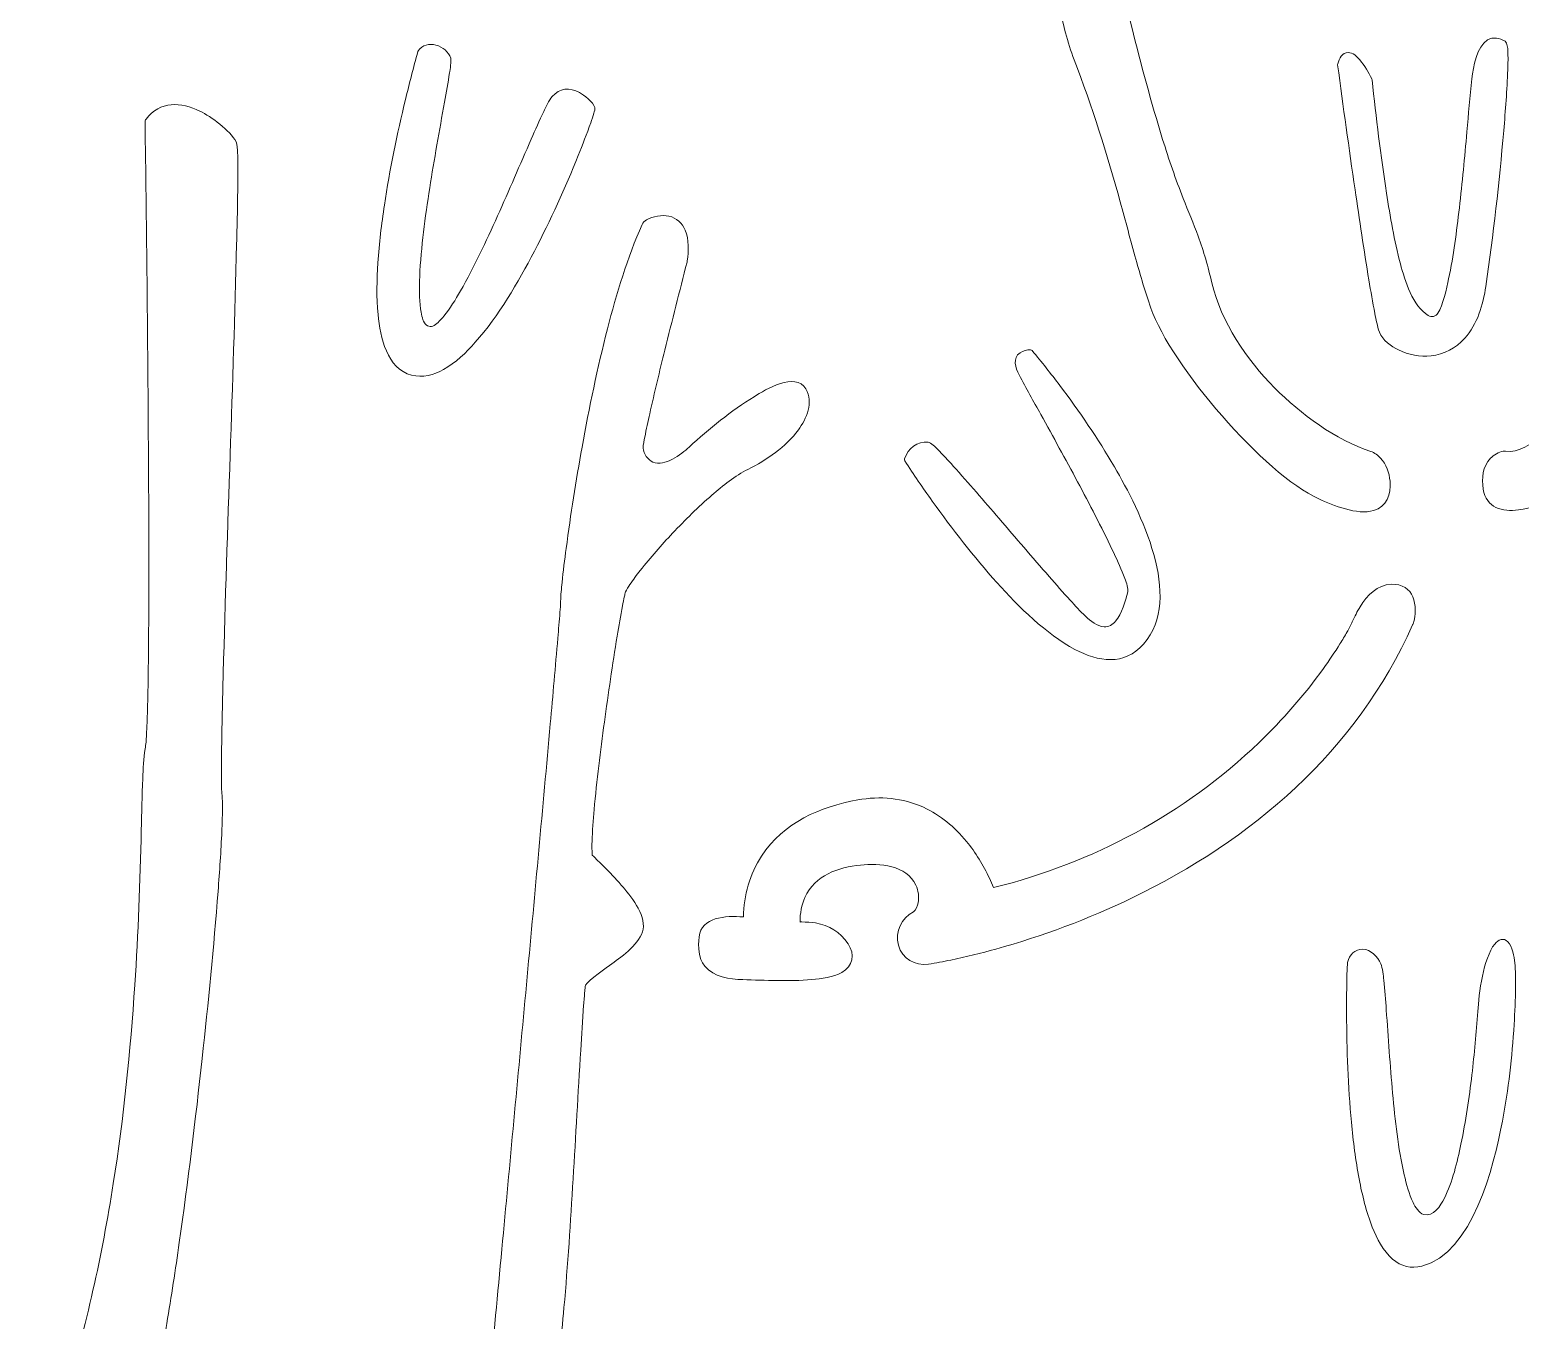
# Model space of a CAD drawing. Header units: millimetres. Extents: x -347 to 341, y -476 to 479.
# Drawn here: x -274.1 to -3.3, y -156.6 to 77.8 of the extents above; entities that cross this region are included whole.
import ezdxf

# ---------------------------------------------------------------- set-up
doc = ezdxf.new("R2010")
doc.units = ezdxf.units.MM
doc.header["$MEASUREMENT"] = 0
doc.layers.add('Layer 1', color=7, linetype='Continuous')

msp = doc.modelspace()

# ---------------------------------------------------------------- linework, layer by layer
at = {"layer": 'Layer 1', "color": 250, "lineweight": 9}
for points, knots in [([(49.1894, 209.4823), (50.701, 212.0393), (53.1445, 212.8694), (55.8336, 211.8998), (56.9492, 211.4977), (58.2101, 210.7267), (59.1011, 209.9057), (59.5579, 209.4837), (59.7566, 208.8995), (59.664, 208.2741), (57.852, 196.0679), (55.9609, 183.8694), (54.0611, 171.6798), (49.2806, 141.0073), (44.3392, 110.3605), (39.2462, 79.7394), (36.7406, 64.6799), (33.5169, 49.4369), (28.8672, 34.9197), (26.02, 26.0263), (22.496, 16.9403), (17.8523, 8.8818), (14.6074, 3.2498), (9.0711, -4.6374), (2.9749, -7.3187), (0.9247, -8.2188), (-1.3975, -9.0855), (-3.6146, -9.3858), (-6.4996, -9.7791), (-9.5195, -9.0355), (-10.0432, -5.5902), (-10.3436, -3.613), (-10.1449, -1.4807), (-8.7215, 0.0036), (-8.1218, 0.6242), (-7.2372, 1.1449), (-6.3841, 1.2723), (-6.2402, 1.2935), (-6.1141, 1.2983), (-5.9685, 1.2814), (3.4425, 0.3252), (12.1156, 24.4721), (14.5074, 31.2757), (18.303, 42.0751), (21.3607, 53.2842), (24.1032, 64.4174), (27.2309, 77.1277), (29.9507, 89.9606), (32.4503, 102.8193), (37.1183, 126.8388), (41.0352, 151.0674), (44.5031, 175.3068), (46.0935, 186.4234), (47.6294, 197.5961), (48.9451, 208.7522), (48.9772, 209.0238), (49.0529, 209.2485), (49.1894, 209.4823)], [0, 0, 0, 0, 0.05263158, 0.05263158, 0.05263158, 0.10526316, 0.10526316, 0.10526316, 0.15789474, 0.15789474, 0.15789474, 0.21052632, 0.21052632, 0.21052632, 0.26315789, 0.26315789, 0.26315789, 0.31578947, 0.31578947, 0.31578947, 0.36842105, 0.36842105, 0.36842105, 0.42105263, 0.42105263, 0.42105263, 0.47368421, 0.47368421, 0.47368421, 0.52631579, 0.52631579, 0.52631579, 0.57894737, 0.57894737, 0.57894737, 0.63157895, 0.63157895, 0.63157895, 0.68421053, 0.68421053, 0.68421053, 0.73684211, 0.73684211, 0.73684211, 0.78947368, 0.78947368, 0.78947368, 0.84210526, 0.84210526, 0.84210526, 0.89473684, 0.89473684, 0.89473684, 0.94736842, 0.94736842, 0.94736842, 1, 1, 1, 1]), ([(-85.3506, 176.0461), (-85.2185, 172.5903), (-85.0303, 169.1302), (-84.833, 165.6775), (-84.3536, 157.2865), (-83.7511, 148.8942), (-83.0254, 140.5215), (-82.1013, 129.8877), (-80.9769, 119.2566), (-79.5122, 108.6864), (-78.107, 98.5503), (-76.4028, 88.2503), (-73.9033, 78.3386), (-72.1791, 71.5032), (-70.3654, 64.6559), (-68.2787, 57.9313), (-67.1496, 54.3009), (-65.9326, 50.7164), (-64.5426, 47.182), (-63.6472, 44.9054), (-62.6742, 42.6549), (-61.8275, 40.354), (-60.8074, 37.5831), (-60.0229, 34.7798), (-59.3462, 31.8978), (-57.6541, 24.6863), (-52.9814, 17.9343), (-47.9383, 12.8108), (-43.2061, 8.009), (-36.8079, 3.3029), (-30.4414, 1.2435), (-29.8025, 1.0357), (-29.1379, 0.5303), (-28.6811, 0.0431), (-27.6189, -1.0952), (-27.1073, -2.6112), (-26.9631, -4.1698), (-26.7431, -6.5842), (-27.5459, -8.7804), (-29.9755, -9.5014), (-32.8896, -10.3663), (-37.2907, -8.5635), (-39.9251, -7.3704), (-49.8247, -2.8906), (-66.7127, 16.7734), (-70.4279, 27.3024), (-71.4537, 30.2088), (-72.3173, 33.1847), (-73.1458, 36.1563), (-74.1141, 39.6346), (-75.0368, 43.1252), (-75.9974, 46.6066), (-78.4152, 55.3587), (-81.0816, 63.9183), (-84.3536, 72.3715), (-85.5753, 75.5296), (-86.419, 79.0579), (-87.1309, 82.3772), (-88.1036, 86.8978), (-88.8699, 91.4902), (-89.5557, 96.069), (-91.186, 106.9822), (-92.3651, 118.0275), (-93.3544, 129.0224), (-94.2771, 139.2558), (-95.0329, 149.5331), (-95.5506, 159.7952), (-95.734, 163.4391), (-95.8935, 167.0952), (-95.9617, 170.7449), (-95.9844, 171.994), (-95.9982, 173.2492), (-95.977, 174.4979), (-95.9634, 175.3085), (-95.9465, 176.163), (-95.8496, 176.9671), (-95.6401, 178.7108), (-95.2151, 180.6749), (-94.3302, 182.1953), (-93.5517, 183.5295), (-92.3134, 184.5948), (-90.7336, 184.4901), (-87.3069, 184.2641), (-85.8909, 179.1268), (-85.381, 176.3099), (-85.3628, 176.216), (-85.355, 176.1386), (-85.3506, 176.0461)], [0, 0, 0, 0, 0.03448276, 0.03448276, 0.03448276, 0.06896552, 0.06896552, 0.06896552, 0.10344828, 0.10344828, 0.10344828, 0.13793103, 0.13793103, 0.13793103, 0.17241379, 0.17241379, 0.17241379, 0.20689655, 0.20689655, 0.20689655, 0.24137931, 0.24137931, 0.24137931, 0.27586207, 0.27586207, 0.27586207, 0.31034483, 0.31034483, 0.31034483, 0.34482759, 0.34482759, 0.34482759, 0.37931034, 0.37931034, 0.37931034, 0.4137931, 0.4137931, 0.4137931, 0.44827586, 0.44827586, 0.44827586, 0.48275862, 0.48275862, 0.48275862, 0.51724138, 0.51724138, 0.51724138, 0.55172414, 0.55172414, 0.55172414, 0.5862069, 0.5862069, 0.5862069, 0.62068966, 0.62068966, 0.62068966, 0.65517241, 0.65517241, 0.65517241, 0.68965517, 0.68965517, 0.68965517, 0.72413793, 0.72413793, 0.72413793, 0.75862069, 0.75862069, 0.75862069, 0.79310345, 0.79310345, 0.79310345, 0.82758621, 0.82758621, 0.82758621, 0.86206897, 0.86206897, 0.86206897, 0.89655172, 0.89655172, 0.89655172, 0.93103448, 0.93103448, 0.93103448, 0.96551724, 0.96551724, 0.96551724, 1, 1, 1, 1]), ([(-202.4288, 24.6194), (-202.8022, 25.2752), (-203.0282, 26.3844), (-203.1329, 27.1477), (-203.3955, 29.0752), (-203.3651, 31.0828), (-203.2802, 33.0256), (-203.0434, 38.4129), (-202.2771, 43.7884), (-201.45, 49.1078), (-200.6381, 54.3252), (-199.6955, 59.5203), (-198.7653, 64.7194), (-198.448, 66.4922), (-198.125, 68.2647), (-197.8517, 70.0493), (-197.7696, 70.5791), (-197.4875, 72.2103), (-197.6439, 72.6962), (-198.3784, 74.9832), (-202.0646, 76.2381), (-203.5367, 74.027), (-203.5654, 73.9814), (-203.5806, 73.9527), (-203.5958, 73.8997), (-204.4199, 71.019), (-205.15, 68.1099), (-205.8524, 65.1962), (-207.3793, 58.8584), (-208.7088, 52.4602), (-209.6863, 46.0072), (-210.2127, 42.5379), (-210.636, 39.0461), (-210.8668, 35.5373), (-211.0732, 32.4079), (-211.1384, 29.2286), (-210.8424, 26.1023), (-210.4509, 21.9968), (-209.2443, 16.2605), (-204.7463, 15.104), (-202.7309, 14.5833), (-200.7337, 15.1283), (-198.94, 16.1223), (-196.7695, 17.3271), (-194.8257, 19.2), (-193.1715, 21.0772), (-188.9144, 25.8989), (-185.4377, 31.9008), (-182.4418, 37.6361), (-179.4946, 43.2742), (-176.8555, 49.0909), (-174.4698, 55.0067), (-173.6761, 56.9721), (-172.9065, 58.9479), (-172.2023, 60.9542), (-171.9959, 61.537), (-171.7942, 62.1242), (-171.6165, 62.7192), (-171.5452, 62.9635), (-171.3722, 63.4646), (-171.4556, 63.7284), (-171.7655, 64.6921), (-173.4058, 65.9837), (-174.2468, 66.4375), (-176.0132, 67.392), (-177.8343, 67.2994), (-179.2138, 65.7121), (-179.7889, 65.0502), (-180.3474, 63.8149), (-180.7359, 63.0108), (-181.5326, 61.3519), (-182.2732, 59.6659), (-183.0138, 57.9782), (-185.0535, 53.3281), (-187.0416, 48.6524), (-189.1299, 44.0236), (-191.2136, 39.4072), (-193.3476, 34.7876), (-195.865, 30.4047), (-196.7725, 28.8231), (-197.7409, 27.2298), (-198.8883, 25.8229), (-199.3434, 25.2644), (-200.0492, 24.4964), (-200.6486, 24.1352), (-201.2679, 23.7605), (-202.0646, 23.9791), (-202.4288, 24.6194)], [0, 0, 0, 0, 0.03448276, 0.03448276, 0.03448276, 0.06896552, 0.06896552, 0.06896552, 0.10344828, 0.10344828, 0.10344828, 0.13793103, 0.13793103, 0.13793103, 0.17241379, 0.17241379, 0.17241379, 0.20689655, 0.20689655, 0.20689655, 0.24137931, 0.24137931, 0.24137931, 0.27586207, 0.27586207, 0.27586207, 0.31034483, 0.31034483, 0.31034483, 0.34482759, 0.34482759, 0.34482759, 0.37931034, 0.37931034, 0.37931034, 0.4137931, 0.4137931, 0.4137931, 0.44827586, 0.44827586, 0.44827586, 0.48275862, 0.48275862, 0.48275862, 0.51724138, 0.51724138, 0.51724138, 0.55172414, 0.55172414, 0.55172414, 0.5862069, 0.5862069, 0.5862069, 0.62068966, 0.62068966, 0.62068966, 0.65517241, 0.65517241, 0.65517241, 0.68965517, 0.68965517, 0.68965517, 0.72413793, 0.72413793, 0.72413793, 0.75862069, 0.75862069, 0.75862069, 0.79310345, 0.79310345, 0.79310345, 0.82758621, 0.82758621, 0.82758621, 0.86206897, 0.86206897, 0.86206897, 0.89655172, 0.89655172, 0.89655172, 0.93103448, 0.93103448, 0.93103448, 0.96551724, 0.96551724, 0.96551724, 1, 1, 1, 1]), ([(-20.0263, 25.935), (-22.8975, 27.7153), (-24.2314, 32.1681), (-25.0798, 35.3383), (-26.2059, 39.5512), (-26.9435, 43.8827), (-27.6097, 48.1942), (-28.6629, 55.028), (-29.4778, 61.8938), (-30.2397, 68.7684), (-30.2471, 68.8262), (-30.2549, 68.8627), (-30.2836, 68.9158), (-30.8482, 70.101), (-31.6162, 71.3849), (-32.4615, 72.3742), (-32.9744, 72.9739), (-33.7302, 73.7037), (-34.5499, 73.7236), (-35.6456, 73.7568), (-36.192, 72.5823), (-36.471, 71.6474), (-36.4937, 71.5731), (-36.4984, 71.5275), (-36.4876, 71.4501), (-35.4784, 63.894), (-34.4208, 56.3406), (-33.3234, 48.798), (-32.5267, 43.3255), (-31.7118, 37.85), (-30.8043, 32.3958), (-30.4657, 30.3665), (-30.1198, 28.339), (-29.7191, 26.3266), (-29.5038, 25.2357), (-29.2883, 23.9531), (-28.8906, 22.9212), (-28.3291, 21.4644), (-26.7448, 20.3291), (-25.4244, 19.6855), (-23.6063, 18.8009), (-21.5044, 18.4063), (-19.5039, 18.6188), (-17.1138, 18.8736), (-15.018, 19.9693), (-13.382, 21.7982), (-11.1146, 24.3295), (-10.0402, 27.8808), (-9.5516, 31.2393), (-8.1826, 40.6256), (-7.1247, 50.064), (-6.3098, 59.5186), (-5.9912, 63.2064), (-5.6952, 66.8973), (-5.5708, 70.5973), (-5.533, 71.7295), (-5.5026, 72.8692), (-5.5617, 73.9997), (-5.5874, 74.4673), (-5.6117, 75.4839), (-6.0641, 75.7525), (-7.0625, 76.3428), (-8.2008, 76.6131), (-9.2496, 75.9924), (-11.2285, 74.8254), (-11.8431, 71.0798), (-12.0951, 68.9445), (-12.4745, 65.7317), (-12.7097, 62.5054), (-12.9979, 59.2804), (-13.4094, 54.6864), (-13.8419, 50.0897), (-14.3713, 45.5048), (-14.8724, 41.1858), (-15.4248, 36.856), (-16.3124, 32.6005), (-16.6614, 30.925), (-17.3976, 27.7578), (-18.2582, 26.3662), (-18.639, 25.7516), (-19.4221, 25.5603), (-20.0263, 25.935)], [0, 0, 0, 0, 0.03703704, 0.03703704, 0.03703704, 0.07407407, 0.07407407, 0.07407407, 0.11111111, 0.11111111, 0.11111111, 0.14814815, 0.14814815, 0.14814815, 0.18518519, 0.18518519, 0.18518519, 0.22222222, 0.22222222, 0.22222222, 0.25925926, 0.25925926, 0.25925926, 0.2962963, 0.2962963, 0.2962963, 0.33333333, 0.33333333, 0.33333333, 0.37037037, 0.37037037, 0.37037037, 0.40740741, 0.40740741, 0.40740741, 0.44444444, 0.44444444, 0.44444444, 0.48148148, 0.48148148, 0.48148148, 0.51851852, 0.51851852, 0.51851852, 0.55555556, 0.55555556, 0.55555556, 0.59259259, 0.59259259, 0.59259259, 0.62962963, 0.62962963, 0.62962963, 0.66666667, 0.66666667, 0.66666667, 0.7037037, 0.7037037, 0.7037037, 0.74074074, 0.74074074, 0.74074074, 0.77777778, 0.77777778, 0.77777778, 0.81481481, 0.81481481, 0.81481481, 0.85185185, 0.85185185, 0.85185185, 0.88888889, 0.88888889, 0.88888889, 0.92592593, 0.92592593, 0.92592593, 0.96296296, 0.96296296, 0.96296296, 1, 1, 1, 1]), ([(-267.7853, -170.2158), (-267.7866, -170.2202), (-267.7883, -170.2293), (-267.7897, -170.2371), (-268.2495, -171.8136), (-268.6502, -173.4056), (-269.0401, -175.0007), (-270.0054, -178.9541), (-270.84, -182.9379), (-271.5488, -186.9461), (-272.4942, -192.2817), (-273.2152, -197.668), (-273.6159, -203.0783), (-274.044, -208.839), (-274.1183, -214.6834), (-273.5247, -220.4336), (-273.502, -220.6583), (-273.426, -220.8192), (-273.2743, -220.98), (-272.3002, -221.9909), (-270.5943, -222.7785), (-269.2739, -223.1288), (-265.4922, -224.1289), (-261.5327, -222.9832), (-258.1678, -221.1378), (-257.8705, -220.9756), (-257.708, -220.6992), (-257.7022, -220.3502), (-257.6823, -218.8615), (-257.6232, -217.3726), (-257.558, -215.8852), (-257.385, -212.0123), (-257.1268, -208.144), (-256.7974, -204.2848), (-255.7838, -192.4094), (-254.1235, -180.537), (-251.4935, -168.9258), (-250.6134, -165.042), (-249.8985, -161.122), (-249.2291, -157.1946), (-248.3946, -152.3016), (-247.6523, -147.389), (-246.9512, -142.472), (-245.3714, -131.3523), (-244.0162, -120.2009), (-242.7961, -109.0357), (-241.6913, -98.9192), (-240.6881, -88.7892), (-239.9124, -78.6393), (-239.6347, -75.0018), (-239.3813, -71.3579), (-239.2252, -67.7109), (-239.1704, -66.4256), (-239.1265, -65.1387), (-239.1187, -63.8504), (-239.1143, -62.976), (-239.1174, -62.0975), (-239.1948, -61.2279), (-239.2826, -60.2838), (-239.2843, -59.3307), (-239.2934, -58.3837), (-239.31, -56.766), (-239.2978, -55.1435), (-239.2796, -53.5214), (-239.2235, -48.6953), (-239.1005, -43.8722), (-238.9701, -39.0464), (-238.6119, -25.8232), (-238.1565, -12.6047), (-237.7149, 0.6151), (-237.2902, 13.3785), (-236.8516, 26.1415), (-236.5344, 38.9062), (-236.4296, 43.1647), (-236.3279, 47.4232), (-236.3188, 51.6848), (-236.3158, 52.9474), (-236.3158, 54.2144), (-236.3644, 55.4787), (-236.3857, 55.9946), (-236.404, 57.0464), (-236.6452, 57.4988), (-237.7605, 59.5838), (-241.1615, 62.0577), (-243.2195, 63.0669), (-246.6478, 64.7485), (-250.4465, 64.9576), (-252.993, 61.61), (-253.1278, 61.434), (-253.1842, 61.261), (-253.1812, 61.0346), (-252.9187, 42.9843), (-252.7258, 24.9319), (-252.5997, 6.8799), (-252.5102, -6.0169), (-252.4436, -18.9165), (-252.5284, -31.8133), (-252.5605, -36.4573), (-252.6028, -41.101), (-252.7379, -45.745), (-252.7818, -47.2657), (-252.8335, -48.7834), (-252.9248, -50.2995), (-252.9748, -51.1235), (-253.0096, -51.9719), (-253.1643, -52.7791), (-253.4981, -54.5107), (-253.5241, -56.4291), (-253.5924, -58.1941), (-253.7154, -61.3113), (-253.7759, -64.4315), (-253.8549, -67.5531), (-254.0887, -76.9246), (-254.4195, -86.2974), (-255.0358, -95.6534), (-255.8308, -107.7248), (-257.0647, -119.7698), (-258.9419, -131.7152), (-260.9907, -144.7394), (-263.7984, -157.6771), (-267.7853, -170.2158)], [0, 0, 0, 0, 0.025, 0.025, 0.025, 0.05, 0.05, 0.05, 0.075, 0.075, 0.075, 0.1, 0.1, 0.1, 0.125, 0.125, 0.125, 0.15, 0.15, 0.15, 0.175, 0.175, 0.175, 0.2, 0.2, 0.2, 0.225, 0.225, 0.225, 0.25, 0.25, 0.25, 0.275, 0.275, 0.275, 0.3, 0.3, 0.3, 0.325, 0.325, 0.325, 0.35, 0.35, 0.35, 0.375, 0.375, 0.375, 0.4, 0.4, 0.4, 0.425, 0.425, 0.425, 0.45, 0.45, 0.45, 0.475, 0.475, 0.475, 0.5, 0.5, 0.5, 0.525, 0.525, 0.525, 0.55, 0.55, 0.55, 0.575, 0.575, 0.575, 0.6, 0.6, 0.6, 0.625, 0.625, 0.625, 0.65, 0.65, 0.65, 0.675, 0.675, 0.675, 0.7, 0.7, 0.7, 0.725, 0.725, 0.725, 0.75, 0.75, 0.75, 0.775, 0.775, 0.775, 0.8, 0.8, 0.8, 0.825, 0.825, 0.825, 0.85, 0.85, 0.85, 0.875, 0.875, 0.875, 0.9, 0.9, 0.9, 0.925, 0.925, 0.925, 0.95, 0.95, 0.95, 0.975, 0.975, 0.975, 1, 1, 1, 1]), ([(-171.9081, -72.0941), (-171.2387, -72.7783), (-170.5377, -73.4432), (-169.8606, -74.1216), (-168.7588, -75.2217), (-167.6769, -76.3431), (-166.6494, -77.5179), (-164.9908, -79.4133), (-162.1801, -82.7978), (-162.6869, -85.5599), (-163.1498, -88.0837), (-166.4278, -90.4221), (-168.3371, -91.823), (-169.1625, -92.4315), (-172.6591, -94.8567), (-173.1403, -95.7186), (-173.2085, -96.0419), (-173.2389, -96.47), (-173.2693, -96.7856), (-173.3558, -97.6384), (-173.4241, -98.4976), (-173.4879, -99.3534), (-173.6913, -102.0729), (-173.8565, -104.8002), (-174.0221, -107.5258), (-174.4911, -115.3235), (-174.9205, -123.1195), (-175.3969, -130.9168), (-175.8719, -138.7023), (-176.3639, -146.5135), (-177.0602, -154.2852), (-177.3062, -157.0199), (-177.5704, -159.782), (-177.9617, -162.4985), (-178.1424, -163.7354), (-178.4718, -166.1607), (-179.1864, -167.1729), (-180.6116, -169.1927), (-183.1946, -171.0351), (-185.6289, -171.2341), (-187.0767, -171.3493), (-188.4424, -170.8668), (-189.3499, -169.6573), (-190.376, -168.2899), (-190.4959, -166.4276), (-190.3348, -164.7659), (-189.5641, -156.7439), (-188.8248, -148.7154), (-188.0738, -140.6917), (-186.6243, -125.1893), (-185.1796, -109.6854), (-183.7483, -94.1799), (-182.331, -78.8657), (-180.9211, -63.5483), (-179.5463, -48.2263), (-179.0803, -43.0376), (-178.6175, -37.8442), (-178.1772, -32.6495), (-178.0468, -31.0923), (-177.9164, -29.5367), (-177.7964, -27.9768), (-177.7478, -27.3439), (-177.6674, -26.6108), (-177.6674, -25.9796), (-177.6674, -24.8913), (-177.5187, -23.6635), (-177.4062, -22.5769), (-177.1923, -20.4994), (-176.9359, -18.4262), (-176.6626, -16.3578), (-175.8523, -10.216), (-174.8827, -4.0789), (-173.7809, 2.0159), (-172.477, 9.2277), (-170.9776, 16.4365), (-169.1473, 23.5267), (-167.507, 29.8689), (-165.5402, 36.5222), (-162.8477, 42.4727), (-162.6748, 42.8552), (-162.417, 43.1312), (-162.0541, 43.3194), (-160.878, 43.9357), (-159.2798, 44.2682), (-157.9899, 43.9857), (-156.6103, 43.6837), (-155.5876, 42.7596), (-155.023, 41.4287), (-154.3098, 39.7485), (-154.4054, 37.627), (-154.6558, 35.8498), (-154.6649, 35.7755), (-154.6784, 35.7147), (-154.6966, 35.6434), (-156.0731, 30.3273), (-157.4178, 24.9988), (-158.7322, 19.6659), (-159.6789, 15.8202), (-160.6154, 11.9655), (-161.4821, 8.1003), (-161.7976, 6.6903), (-162.1088, 5.2774), (-162.3774, 3.86), (-162.4791, 3.3211), (-162.6869, 2.368), (-162.6869, 1.8416), (-162.6308, 0.8141), (-161.8081, -0.3059), (-160.8871, -0.6914), (-158.7261, -1.5959), (-155.7984, 0.685), (-154.3128, 2.045), (-150.7067, 5.3517), (-146.6381, 8.6405), (-142.5131, 11.1945), (-140.3781, 12.5166), (-135.0269, 15.7929), (-133.1024, 12.5953), (-131.6502, 10.1792), (-132.9963, 7.1654), (-134.4758, 5.1561), (-136.7477, 2.072), (-140.2977, -0.3407), (-143.6257, -2.0071), (-145.9097, -3.1515), (-148.2271, -5.006), (-150.1726, -6.6859), (-152.6721, -8.8442), (-155.0565, -11.1995), (-157.3266, -13.6139), (-159.3603, -15.778), (-161.353, -18.038), (-163.1968, -20.3781), (-163.8465, -21.2052), (-164.4898, -22.0519), (-165.0773, -22.9276), (-165.3155, -23.2811), (-165.7223, -23.8777), (-165.871, -24.2815), (-165.9545, -24.5136), (-166.0166, -24.8231), (-166.0714, -25.0643), (-166.2018, -25.6428), (-166.317, -26.2239), (-166.4308, -26.8081), (-166.7799, -28.6292), (-167.0897, -30.4642), (-167.3901, -32.2927), (-168.2459, -37.4952), (-169.0125, -42.7173), (-169.7197, -47.9411), (-170.4343, -53.2163), (-171.1036, -58.5235), (-171.5817, -63.8261), (-171.7547, -65.7337), (-171.9111, -67.6639), (-171.9641, -69.5807), (-171.9793, -70.1118), (-172.0219, -71.443), (-171.9081, -72.0941)], [0, 0, 0, 0, 0.01886792, 0.01886792, 0.01886792, 0.03773585, 0.03773585, 0.03773585, 0.05660377, 0.05660377, 0.05660377, 0.0754717, 0.0754717, 0.0754717, 0.09433962, 0.09433962, 0.09433962, 0.11320755, 0.11320755, 0.11320755, 0.13207547, 0.13207547, 0.13207547, 0.1509434, 0.1509434, 0.1509434, 0.16981132, 0.16981132, 0.16981132, 0.18867925, 0.18867925, 0.18867925, 0.20754717, 0.20754717, 0.20754717, 0.22641509, 0.22641509, 0.22641509, 0.24528302, 0.24528302, 0.24528302, 0.26415094, 0.26415094, 0.26415094, 0.28301887, 0.28301887, 0.28301887, 0.30188679, 0.30188679, 0.30188679, 0.32075472, 0.32075472, 0.32075472, 0.33962264, 0.33962264, 0.33962264, 0.35849057, 0.35849057, 0.35849057, 0.37735849, 0.37735849, 0.37735849, 0.39622642, 0.39622642, 0.39622642, 0.41509434, 0.41509434, 0.41509434, 0.43396226, 0.43396226, 0.43396226, 0.45283019, 0.45283019, 0.45283019, 0.47169811, 0.47169811, 0.47169811, 0.49056604, 0.49056604, 0.49056604, 0.50943396, 0.50943396, 0.50943396, 0.52830189, 0.52830189, 0.52830189, 0.54716981, 0.54716981, 0.54716981, 0.56603774, 0.56603774, 0.56603774, 0.58490566, 0.58490566, 0.58490566, 0.60377358, 0.60377358, 0.60377358, 0.62264151, 0.62264151, 0.62264151, 0.64150943, 0.64150943, 0.64150943, 0.66037736, 0.66037736, 0.66037736, 0.67924528, 0.67924528, 0.67924528, 0.69811321, 0.69811321, 0.69811321, 0.71698113, 0.71698113, 0.71698113, 0.73584906, 0.73584906, 0.73584906, 0.75471698, 0.75471698, 0.75471698, 0.77358491, 0.77358491, 0.77358491, 0.79245283, 0.79245283, 0.79245283, 0.81132075, 0.81132075, 0.81132075, 0.83018868, 0.83018868, 0.83018868, 0.8490566, 0.8490566, 0.8490566, 0.86792453, 0.86792453, 0.86792453, 0.88679245, 0.88679245, 0.88679245, 0.90566038, 0.90566038, 0.90566038, 0.9245283, 0.9245283, 0.9245283, 0.94339623, 0.94339623, 0.94339623, 0.96226415, 0.96226415, 0.96226415, 0.98113208, 0.98113208, 0.98113208, 1, 1, 1, 1]), ([(-74.6361, -24.2311), (-75.0564, -25.9644), (-75.6832, -28.2423), (-76.8414, -29.5854), (-77.3921, -30.2273), (-78.0766, -30.6493), (-78.9311, -30.5993), (-80.1589, -30.5294), (-81.4138, -29.5367), (-82.2909, -28.693), (-83.2592, -27.7659), (-84.1698, -26.7746), (-85.0759, -25.7823), (-86.369, -24.368), (-87.6377, -22.929), (-88.8986, -21.489), (-91.9553, -17.9954), (-94.9721, -14.4667), (-97.9984, -10.9492), (-100.7497, -7.7485), (-103.4966, -4.5448), (-106.3212, -1.4108), (-107.2544, -0.3759), (-108.1923, 0.6577), (-109.1802, 1.6395), (-109.5127, 1.9689), (-110.3942, 2.8886), (-110.877, 2.9251), (-112.7694, 3.0647), (-114.6344, 1.8294), (-115.1673, -0.0934), (-115.2068, -0.2377), (-115.1929, -0.3407), (-115.1125, -0.4654), (-113.5357, -2.9572), (-111.8541, -5.3777), (-110.1485, -7.7695), (-106.485, -12.9068), (-102.609, -17.9028), (-98.4005, -22.5678), (-94.4123, -26.9888), (-89.448, -31.9346), (-84.2289, -34.7044), (-79.9738, -36.9611), (-75.2858, -37.7594), (-71.7466, -33.7466), (-64.3392, -25.3498), (-72.4264, -9.4936), (-77.0417, -1.5716), (-80.039, 3.5775), (-83.4079, 8.4976), (-86.9788, 13.2328), (-88.5999, 15.383), (-90.2511, 17.5153), (-91.9962, 19.5567), (-92.0874, 19.6659), (-92.1722, 19.7054), (-92.3087, 19.7098), (-92.9206, 19.728), (-93.6821, 19.5446), (-94.1923, 19.1878), (-95.5823, 18.212), (-95.0286, 16.4044), (-94.3653, 15.1327), (-93.1027, 12.7166), (-91.7397, 10.3569), (-90.421, 7.9725), (-88.1732, 3.9083), (-85.9365, -0.1647), (-83.7464, -4.2641), (-81.5685, -8.3371), (-79.4166, -12.4287), (-77.4286, -16.6051), (-76.7032, -18.1289), (-75.993, -19.6631), (-75.3784, -21.24), (-75.0976, -21.958), (-74.6848, -22.9945), (-74.6043, -23.7487), (-74.5861, -23.9186), (-74.5966, -24.0659), (-74.6361, -24.2311)], [0, 0, 0, 0, 0.03703704, 0.03703704, 0.03703704, 0.07407407, 0.07407407, 0.07407407, 0.11111111, 0.11111111, 0.11111111, 0.14814815, 0.14814815, 0.14814815, 0.18518519, 0.18518519, 0.18518519, 0.22222222, 0.22222222, 0.22222222, 0.25925926, 0.25925926, 0.25925926, 0.2962963, 0.2962963, 0.2962963, 0.33333333, 0.33333333, 0.33333333, 0.37037037, 0.37037037, 0.37037037, 0.40740741, 0.40740741, 0.40740741, 0.44444444, 0.44444444, 0.44444444, 0.48148148, 0.48148148, 0.48148148, 0.51851852, 0.51851852, 0.51851852, 0.55555556, 0.55555556, 0.55555556, 0.59259259, 0.59259259, 0.59259259, 0.62962963, 0.62962963, 0.62962963, 0.66666667, 0.66666667, 0.66666667, 0.7037037, 0.7037037, 0.7037037, 0.74074074, 0.74074074, 0.74074074, 0.77777778, 0.77777778, 0.77777778, 0.81481481, 0.81481481, 0.81481481, 0.85185185, 0.85185185, 0.85185185, 0.88888889, 0.88888889, 0.88888889, 0.92592593, 0.92592593, 0.92592593, 0.96296296, 0.96296296, 0.96296296, 1, 1, 1, 1]), ([(-134.1677, -84.2395), (-134.0464, -84.2378), (-133.9342, -84.2364), (-133.8386, -84.2364), (-132.9976, -84.2347), (-132.1692, -84.2729), (-131.3374, -84.4125), (-128.8881, -84.8267), (-126.8863, -86.0484), (-125.4476, -88.176), (-124.112, -90.1475), (-124.5371, -92.2419), (-126.5737, -93.3984), (-128.0867, -94.2587), (-130.3237, -94.5472), (-132.0266, -94.6942), (-136.174, -95.0557), (-140.4325, -94.8188), (-144.5879, -94.7019), (-146.9172, -94.6367), (-149.86, -94.2725), (-151.4551, -92.2784), (-152.689, -90.7303), (-152.6995, -88.8105), (-152.4978, -86.9211), (-152.1197, -83.388), (-147.7173, -83.036), (-144.4632, -83.3167), (-144.3511, -79.3951), (-143.2841, -75.5312), (-141.1518, -72.2519), (-137.1818, -66.1449), (-130.4572, -63.275), (-123.6931, -62.0641), (-119.6092, -61.3356), (-115.548, -61.6617), (-111.7345, -63.4054), (-108.6839, -64.8001), (-106.0813, -66.972), (-103.9263, -69.5928), (-102.2661, -71.6129), (-100.8652, -73.9013), (-99.7482, -76.2901), (-99.4979, -76.8303), (-99.2414, -77.404), (-99.0076, -77.9855), (-80.9739, -73.5023), (-64.3966, -64.7349), (-50.7457, -51.6047), (-46.4872, -47.5087), (-42.528, -43.0011), (-39.054, -38.1676), (-38.01, -36.7151), (-37.0082, -35.2278), (-36.0599, -33.7043), (-35.6135, -32.988), (-35.1976, -32.2444), (-34.7516, -31.5325), (-34.4026, -30.9787), (-34.1049, -30.279), (-33.8211, -29.6827), (-33.3843, -28.7539), (-32.9335, -27.8325), (-32.4007, -26.9584), (-31.1033, -24.8261), (-29.3187, -23.0064), (-26.7597, -22.8898), (-22.5711, -22.6938), (-21.7791, -26.7929), (-22.7745, -30.0665), (-22.7988, -30.1439), (-22.8231, -30.2091), (-22.8566, -30.2834), (-33.1613, -53.2997), (-52.1147, -69.3972), (-73.9107, -79.8992), (-81.8253, -83.7158), (-90.1403, -86.8147), (-98.5704, -89.1491), (-101.2899, -89.9032), (-104.0355, -90.5799), (-106.7945, -91.1567), (-108.1193, -91.4314), (-109.4897, -91.7091), (-110.83, -91.8898), (-113.2749, -92.2206), (-115.6163, -90.9837), (-116.2903, -88.4311), (-116.9428, -85.9558), (-115.6697, -83.584), (-113.5783, -82.3866), (-113.1079, -82.1176), (-112.8164, -81.2557), (-112.7177, -80.7503), (-112.5113, -79.6867), (-112.6677, -78.5376), (-113.114, -77.5574), (-114.8044, -73.8483), (-119.787, -73.5462), (-123.1711, -73.8861), (-127.1914, -74.2899), (-131.4603, -75.7194), (-133.2845, -79.7958), (-133.8477, -81.054), (-134.1859, -82.7265), (-134.1677, -84.2395)], [0, 0, 0, 0, 0.02857143, 0.02857143, 0.02857143, 0.05714286, 0.05714286, 0.05714286, 0.08571429, 0.08571429, 0.08571429, 0.11428571, 0.11428571, 0.11428571, 0.14285714, 0.14285714, 0.14285714, 0.17142857, 0.17142857, 0.17142857, 0.2, 0.2, 0.2, 0.22857143, 0.22857143, 0.22857143, 0.25714286, 0.25714286, 0.25714286, 0.28571429, 0.28571429, 0.28571429, 0.31428571, 0.31428571, 0.31428571, 0.34285714, 0.34285714, 0.34285714, 0.37142857, 0.37142857, 0.37142857, 0.4, 0.4, 0.4, 0.42857143, 0.42857143, 0.42857143, 0.45714286, 0.45714286, 0.45714286, 0.48571429, 0.48571429, 0.48571429, 0.51428571, 0.51428571, 0.51428571, 0.54285714, 0.54285714, 0.54285714, 0.57142857, 0.57142857, 0.57142857, 0.6, 0.6, 0.6, 0.62857143, 0.62857143, 0.62857143, 0.65714286, 0.65714286, 0.65714286, 0.68571429, 0.68571429, 0.68571429, 0.71428571, 0.71428571, 0.71428571, 0.74285714, 0.74285714, 0.74285714, 0.77142857, 0.77142857, 0.77142857, 0.8, 0.8, 0.8, 0.82857143, 0.82857143, 0.82857143, 0.85714286, 0.85714286, 0.85714286, 0.88571429, 0.88571429, 0.88571429, 0.91428571, 0.91428571, 0.91428571, 0.94285714, 0.94285714, 0.94285714, 0.97142857, 0.97142857, 0.97142857, 1, 1, 1, 1]), ([(-34.706, -91.5682), (-34.7151, -91.6043), (-34.7182, -91.6304), (-34.7199, -91.6712), (-34.8455, -94.7384), (-34.8638, -97.813), (-34.8533, -100.8846), (-34.8303, -107.468), (-34.5969, -114.0666), (-33.9792, -120.6199), (-33.6529, -124.0709), (-33.2187, -127.5158), (-32.5737, -130.9229), (-32.0139, -133.8749), (-31.2959, -136.866), (-30.1941, -139.6555), (-29.3748, -141.7313), (-28.2061, -144.0062), (-26.5245, -145.4631), (-24.9629, -146.8139), (-23.1465, -147.2646), (-21.1689, -146.7578), (-11.9677, -144.3904), (-8.113, -128.7453), (-6.5422, -120.4179), (-5.4526, -114.6359), (-4.7772, -108.7519), (-4.4174, -102.8696), (-4.2778, -100.6008), (-4.1866, -98.3259), (-4.1731, -96.0497), (-4.1626, -94.5989), (-4.1626, -93.1221), (-4.3035, -91.6787), (-4.4174, -90.5255), (-4.6998, -88.6801), (-5.533, -87.8361), (-6.3479, -87.0137), (-7.2859, -87.4567), (-7.9413, -88.2567), (-10.0297, -90.8016), (-10.8004, -97.2241), (-11.0268, -100.5113), (-11.2893, -104.3403), (-11.6427, -108.1647), (-12.0904, -111.9755), (-12.5914, -116.211), (-13.1999, -120.4378), (-14.0727, -124.6098), (-14.7447, -127.8331), (-15.61, -131.4753), (-17.0895, -134.3999), (-17.7892, -135.7838), (-19.0731, -137.9026), (-20.8608, -137.3667), (-21.7244, -137.1056), (-22.3815, -135.995), (-22.7684, -135.1949), (-23.5242, -133.635), (-23.9993, -131.8534), (-24.3878, -130.158), (-25.5001, -125.3109), (-26.0312, -120.28), (-26.4927, -115.3265), (-26.9617, -110.297), (-27.2834, -105.2553), (-27.6476, -100.217), (-27.7766, -98.4019), (-27.9071, -96.5883), (-28.1013, -94.781), (-28.1865, -93.9948), (-28.3152, -92.5348), (-28.6372, -91.8351), (-29.2531, -90.4874), (-30.4036, -89.2295), (-31.9274, -89.1943), (-33.3373, -89.1643), (-34.3465, -90.2127), (-34.706, -91.5682)], [0, 0, 0, 0, 0.03846154, 0.03846154, 0.03846154, 0.07692308, 0.07692308, 0.07692308, 0.11538462, 0.11538462, 0.11538462, 0.15384615, 0.15384615, 0.15384615, 0.19230769, 0.19230769, 0.19230769, 0.23076923, 0.23076923, 0.23076923, 0.26923077, 0.26923077, 0.26923077, 0.30769231, 0.30769231, 0.30769231, 0.34615385, 0.34615385, 0.34615385, 0.38461538, 0.38461538, 0.38461538, 0.42307692, 0.42307692, 0.42307692, 0.46153846, 0.46153846, 0.46153846, 0.5, 0.5, 0.5, 0.53846154, 0.53846154, 0.53846154, 0.57692308, 0.57692308, 0.57692308, 0.61538462, 0.61538462, 0.61538462, 0.65384615, 0.65384615, 0.65384615, 0.69230769, 0.69230769, 0.69230769, 0.73076923, 0.73076923, 0.73076923, 0.76923077, 0.76923077, 0.76923077, 0.80769231, 0.80769231, 0.80769231, 0.84615385, 0.84615385, 0.84615385, 0.88461538, 0.88461538, 0.88461538, 0.92307692, 0.92307692, 0.92307692, 0.96153846, 0.96153846, 0.96153846, 1, 1, 1, 1])]:
    msp.add_open_spline(points, degree=3, knots=knots, dxfattribs=at)

doc.saveas('drawing.dxf')
